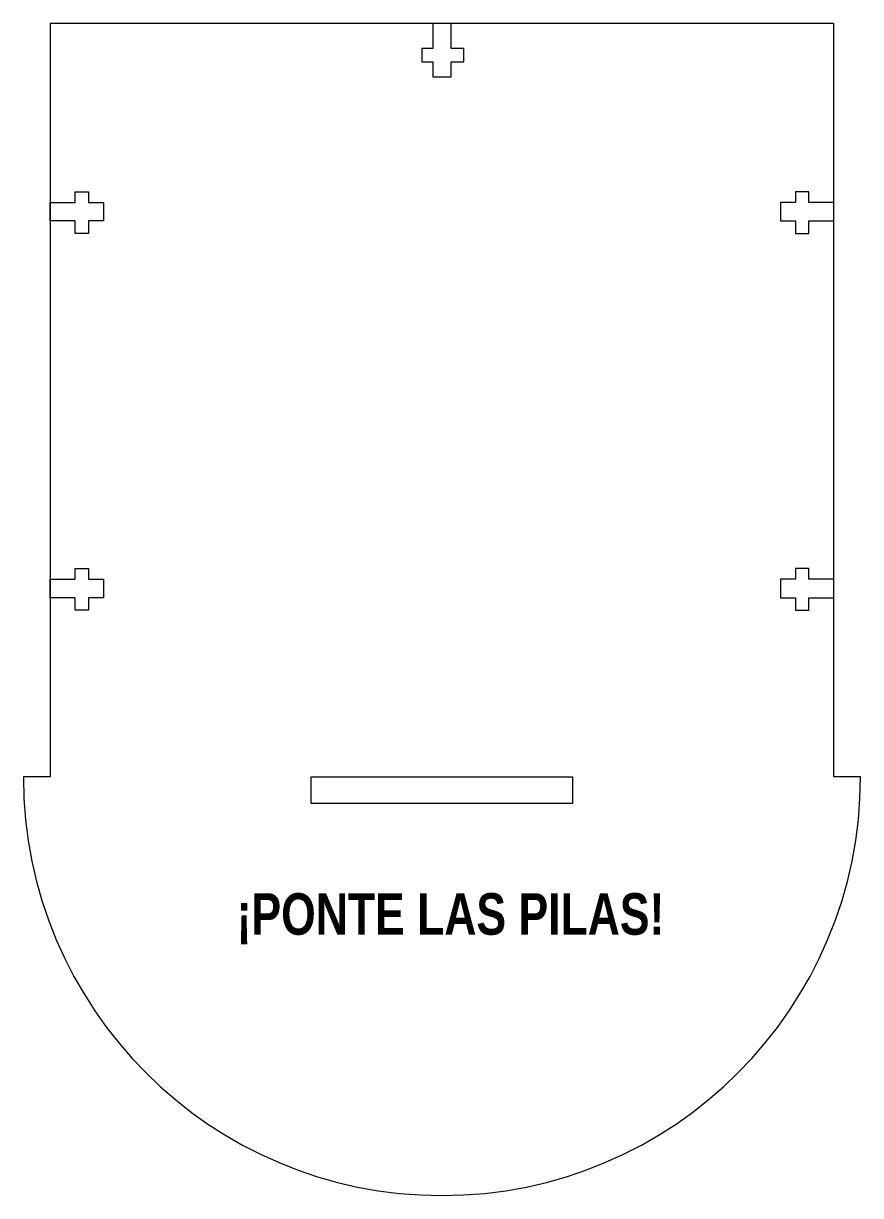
# Model space of a CAD drawing. Header units: inches. Extents: x -89 to 191, y -132 to 299.
# Drawn here: x 13.2 to 113.2, y 158.7 to 298.7 of the extents above; entities that cross this region are included whole.
import ezdxf

# ---------------------------------------------------------------- set-up
doc = ezdxf.new("R2010")
doc.units = ezdxf.units.IN
doc.header["$MEASUREMENT"] = 0
doc.layers.add('Layer 1', color=7, linetype='Continuous')

msp = doc.modelspace()

# ---------------------------------------------------------------- linework, layer by layer
at = {"layer": 'Layer 1', "color": 7, "lineweight": 13, "true_color": 0xffffff}
for points in [[(63.15, 298.67), (62.05, 298.67), (62.05, 295.67), (60.75, 295.67), (60.75, 294.07), (62.05, 294.07), (62.05, 292.27), (64.25, 292.27), (64.25, 294.07), (65.75, 294.07), (65.75, 295.67), (64.25, 295.67), (64.25, 298.67), (63.15, 298.67)], [(16.33, 276.17), (16.33, 277.27), (19.33, 277.27), (19.33, 278.57), (20.93, 278.57), (20.93, 277.27), (22.73, 277.27), (22.73, 275.07), (20.93, 275.07), (20.93, 273.57), (19.33, 273.57), (19.33, 275.07), (16.33, 275.07), (16.33, 276.17)], [(109.98, 276.17), (109.98, 277.27), (106.98, 277.27), (106.98, 278.57), (105.38, 278.57), (105.38, 277.27), (103.58, 277.27), (103.58, 275.07), (105.38, 275.07), (105.38, 273.57), (106.98, 273.57), (106.98, 275.07), (109.98, 275.07), (109.98, 276.17)], [(16.33, 231.17), (16.33, 232.27), (19.33, 232.27), (19.33, 233.57), (20.93, 233.57), (20.93, 232.27), (22.73, 232.27), (22.73, 230.07), (20.93, 230.07), (20.93, 228.57), (19.33, 228.57), (19.33, 230.07), (16.33, 230.07), (16.33, 231.17)], [(109.98, 231.17), (109.98, 232.27), (106.98, 232.27), (106.98, 233.57), (105.38, 233.57), (105.38, 232.27), (103.58, 232.27), (103.58, 230.07), (105.38, 230.07), (105.38, 228.57), (106.98, 228.57), (106.98, 230.07), (109.98, 230.07), (109.98, 231.17)], [(47.54, 208.67), (78.76, 208.67), (78.76, 205.49), (47.54, 205.49), (47.54, 208.67)]]:
    msp.add_lwpolyline(points, dxfattribs=at)
msp.add_open_spline([(16.33, 298.67), (16.33, 298.67), (109.98, 298.67), (109.98, 298.67), (109.98, 298.67), (109.98, 208.67), (109.98, 208.67), (109.98, 208.67), (113.15, 208.67), (113.15, 208.67), (113.15, 181.05), (90.77, 158.67), (63.15, 158.67), (35.54, 158.67), (13.15, 181.05), (13.15, 208.67), (13.15, 208.67), (16.33, 208.67), (16.33, 208.67), (16.33, 208.67), (16.33, 298.67), (16.33, 298.67)], degree=3, knots=[0, 0, 0, 0, 1, 1, 1, 2, 2, 2, 3, 3, 3, 4, 4, 4, 5, 5, 5, 6, 6, 6, 7, 7, 7, 7], dxfattribs=at)

# ---------------------------------------------------------------- texts
at = {"layer": 'Layer 1', "color": 7, "true_color": 0xffffff, "insert": (38.62, 188.67), "char_height": 4.956, "attachment_point": 7}
msp.add_mtext('\\fImpact|b0|i0|c0|p34;\\W1;¡PONTE LAS PILAS!', dxfattribs=at)

doc.saveas('drawing.dxf')
